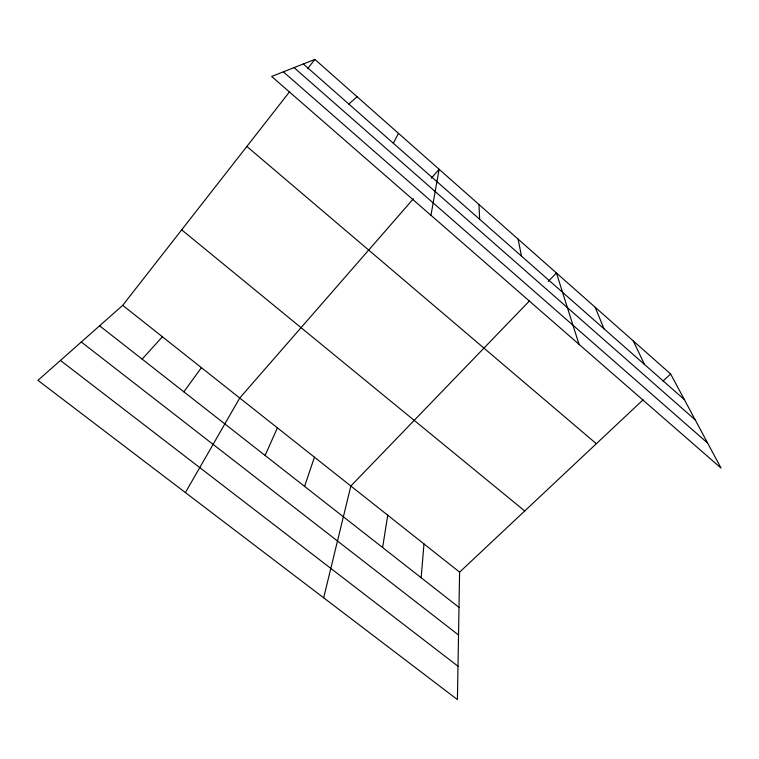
<?xml version="1.0" encoding="UTF-8"?>
<svg xmlns="http://www.w3.org/2000/svg" width="759" height="759" viewBox="0 0 759 759"><rect width="100%" height="100%" fill="white"/><g stroke="black" fill="none" stroke-linecap="round" stroke-linejoin="round"><path stroke-width="1.14" d="M643.148 399.746L459.603 572.144L457.421 699.589L37.95 380.363L122.711 305.336L289.625 91.716M421.16 577.722L423.977 543.928M382.621 547.533L387.726 515.219M430.96 215.29L439.119 169.266L431.33 178.213M323.666 597.807L350.857 486.016L529.393 301M304.577 486.396L314.444 457.184M265.081 455.447L277.414 427.858M393.314 143.233L398.503 133.356M185.395 492.572L239.74 398.02L413.418 198.763M183.868 391.834L201.41 367.66M307.651 68.642L314.871 59.411L670.614 373.95L721.05 468.104L271.656 76.46L314.871 59.411M142.123 359.121L162.407 336.768M548.235 281.475L556.423 272.984L579.022 344.33M662.892 381.198L670.614 373.95M348.789 104.011L357.1 96.744M60.445 360.449L457.99 666.222M81.289 341.996L458.531 634.998M99.59 325.801L459.005 607.371M122.711 305.336L459.603 572.144M181.686 229.854L524.744 510.959M246.865 146.449L596.337 443.721M283.363 71.839L707.616 443.028M294.056 67.627L695.197 419.841M303.315 63.965L684.324 399.538M633.272 340.933L644.543 364.51M595.208 307.281L603.955 328.761M518.065 239.066L521.509 256.144M478.967 204.503L479.65 219.275"/></g></svg>
